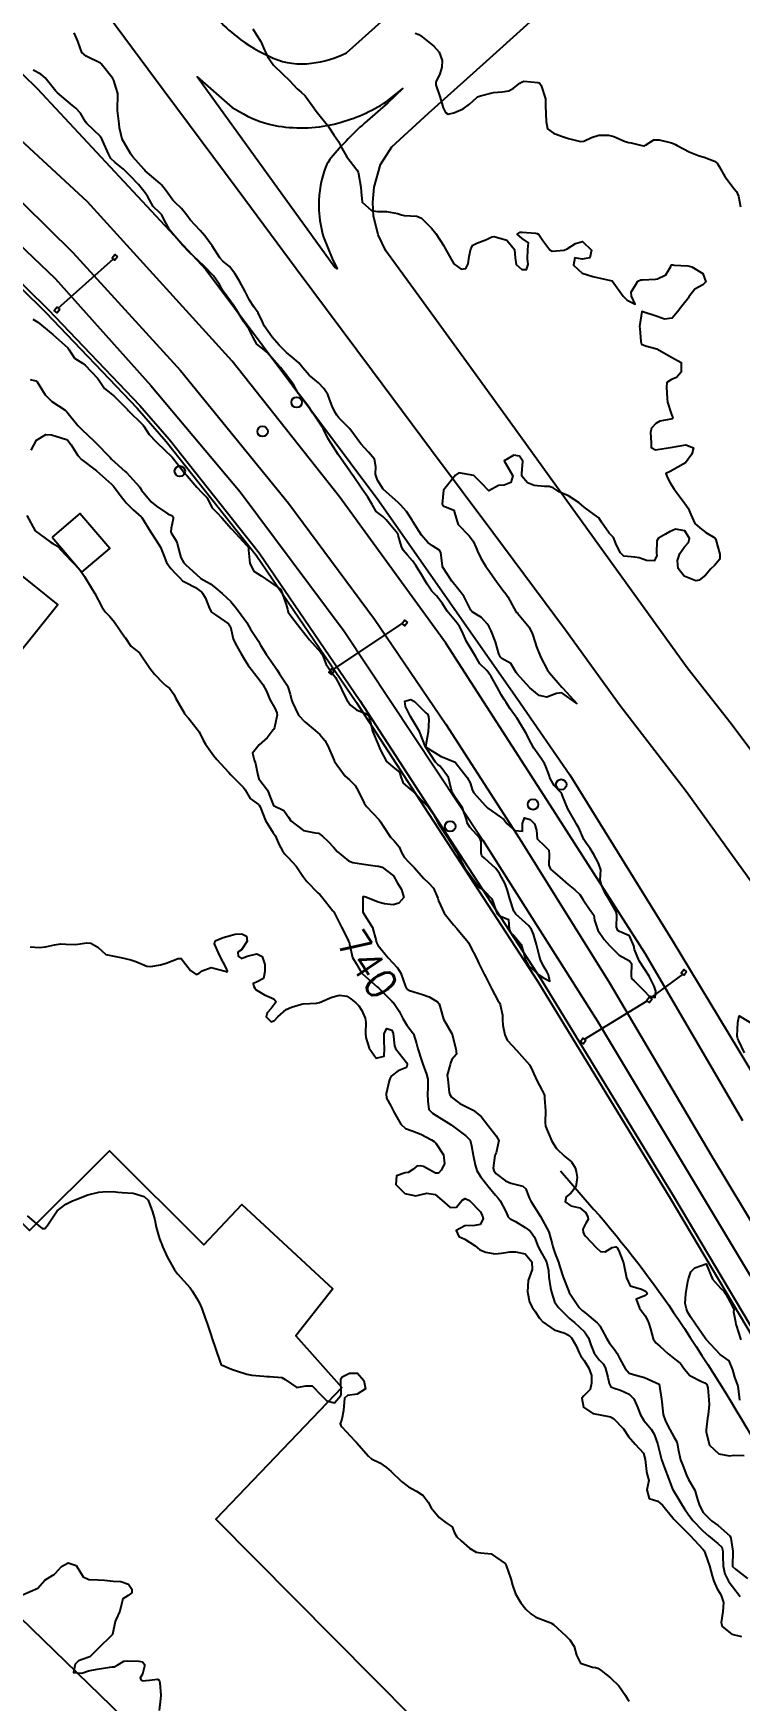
# Model space of a CAD drawing. Header units: metres. Extents: x 307586 to 320046, y 7427249 to 7434250.
# Drawn here: x 316777.7 to 316871.3, y 7432664.2 to 7432885 of the extents above; entities that cross this region are included whole.
import ezdxf
from ezdxf.enums import TextEntityAlignment as Align

# ---------------------------------------------------------------- set-up
doc = ezdxf.new("R2010")
doc.units = ezdxf.units.M
doc.header["$MEASUREMENT"] = 0
for name, color, linetype in [('Canaleta de Drenagem', 151, 'Continuous'), ('Cotas', 45, 'Continuous'), ('Curvas de Nivel 1m', 11, 'Continuous'), ('Curvas de Nivel 5m', 15, 'Continuous'), ('Divisa', 42, 'FENCELINE2'), ('Edificações', 30, 'Continuous'), ('Hidrografia', 140, 'Continuous'), ('Linha Férrea', 20, 'Continuous'), ('Portico', 45, 'Continuous'), ('Postes', 20, 'Continuous'), ('Vias Primárias', 230, 'Continuous')]:
    doc.layers.add(name, color=color, linetype=linetype)
doc.styles.add('Style-STANDARD', font='STANDARD.shx')
doc.linetypes.add('FENCELINE2', pattern='A,0.25,-0.1,[132,ltypeshp.shx,S=0.1,R=0,X=-0.1,Y=0],-0.1,1', length=1.45)

msp = doc.modelspace()

# ---------------------------------------------------------------- linework, layer by layer
at = {"layer": 'Canaleta de Drenagem'}
for points in [[(316754.69, 7432866.21), (316756.42, 7432867.62, -0.056101), (316757.31, 7432868.19, -0.299034), (316759.91, 7432867.87), (316779.66, 7432848.46), (316791.81, 7432835.72), (316795.69, 7432831.29), (316807.63, 7432816.22), (316820.94, 7432796.68), (316829.34, 7432783.73), (316844.98, 7432759.72), (316862.49, 7432731.02), (316878.09, 7432704.81), (316888.54, 7432687.19), (316911.6, 7432648.64)], [(316755.01, 7432865.82), (316756.74, 7432867.23, -0.056101), (316757.54, 7432867.74, -0.296506), (316759.58, 7432867.5), (316779.3, 7432848.11), (316791.44, 7432835.38), (316795.31, 7432830.97), (316807.23, 7432815.93), (316820.53, 7432796.41), (316828.92, 7432783.46), (316844.55, 7432759.46), (316862.07, 7432730.77), (316877.66, 7432704.55), (316888.11, 7432686.93), (316911.18, 7432648.38)]]:
    msp.add_lwpolyline(points, format="xyb", dxfattribs=at)
at = {"layer": 'Curvas de Nivel 1m', "flags": 128}
for points, elevation in [([(316806.76, 7432885.61), (316807.26, 7432884.81), (316807.86, 7432883.92), (316808.33, 7432882.8), (316808.45, 7432882.51), (316808.72, 7432881.94), (316809.52, 7432880.78), (316810.7, 7432879.65), (316811.64, 7432878.76), (316812.67, 7432877.68), (316813.16, 7432877.23), (316813.7, 7432876.73), (316814.64, 7432875.47), (316815.18, 7432874.71), (316816.61, 7432872.9), (316816.7, 7432872.79), (316816.76, 7432872.7), (316817.51, 7432871.59), (316818.12, 7432870.68), (316818.58, 7432869.8), (316819.21, 7432868.66), (316820.55, 7432866.93), (316820.72, 7432866.65), (316820.78, 7432866.4), (316821.1, 7432864.64), (316821.13, 7432864.02), (316821.25, 7432862.64), (316822.48, 7432861.54), (316823.28, 7432861.42), (316824.48, 7432861.43), (316825.92, 7432861.14), (316826.48, 7432860.96), (316826.81, 7432860.91), (316828.48, 7432860.79), (316829.1, 7432860.54), (316830.45, 7432859.23), (316831.04, 7432858.52), (316832.06, 7432856.88), (316832.25, 7432856.51), (316832.42, 7432856.22), (316833.03, 7432855.12), (316833.39, 7432854.5), (316834.39, 7432853.78), (316834.99, 7432853.88), (316835.31, 7432854.47), (316835.43, 7432855.46), (316835.65, 7432856.47), (316835.94, 7432856.96), (316836.43, 7432857.22), (316837.73, 7432857.73), (316838.44, 7432858.08), (316838.74, 7432858.13), (316840.43, 7432857.61), (316841.44, 7432856.4), (316841.52, 7432855.29), (316841.66, 7432854.4), (316842.39, 7432853.74), (316843.02, 7432853.76), (316843.26, 7432854.38), (316843.18, 7432855.15), (316843.2, 7432856.38), (316843.3, 7432857.25), (316842.44, 7432857.84), (316841.77, 7432858.4), (316842.17, 7432858.67), (316842.45, 7432858.69), (316844.24, 7432858.57), (316844.45, 7432858.52), (316844.65, 7432858.36), (316845.21, 7432857.57), (316846.1, 7432856.34), (316846.42, 7432856.15), (316848.03, 7432856.32), (316848.42, 7432856.46), (316849.53, 7432857.2), (316850.43, 7432857.44), (316851.64, 7432856.28), (316851.41, 7432855.28), (316850.41, 7432855.1), (316849.43, 7432855.28), (316849.24, 7432854.3), (316850.39, 7432853.26), (316851.83, 7432852.82), (316852.38, 7432852.7), (316854.37, 7432852.24), (316855.85, 7432850.23), (316856.34, 7432849.69), (316857.41, 7432849.13), (316856.95, 7432850.21), (316856.89, 7432850.74), (316857.76, 7432852.2), (316858.18, 7432852.38), (316858.38, 7432852.39), (316860.1, 7432852.45), (316860.38, 7432852.49), (316861.49, 7432853.05), (316862.14, 7432854.15), (316862.2, 7432854.36), (316862.4, 7432854.35), (316862.57, 7432854.32), (316864.4, 7432854.21), (316864.93, 7432854.11), (316866.39, 7432853.2), (316866.79, 7432852.09), (316866.37, 7432851.7), (316865.32, 7432851.15), (316864.52, 7432850.12), (316864.47, 7432850), (316864.35, 7432849.83), (316863.6, 7432848.87), (316863.03, 7432848.14), (316862.31, 7432847.29), (316861.32, 7432847.15), (316860.32, 7432847.52), (316858.32, 7432848.19), (316858, 7432846.19), (316858.02, 7432845.92), (316858.16, 7432844.19), (316858.28, 7432843.83), (316858.81, 7432843.65), (316860.27, 7432843.24), (316862.25, 7432842.15), (316863.53, 7432841.42), (316863.5, 7432840.13), (316862.9, 7432839.46), (316862.22, 7432839.18), (316861.6, 7432838.77), (316861.55, 7432838.16), (316861.68, 7432836.67), (316861.72, 7432836.15), (316862.17, 7432834.66), (316862.33, 7432834.32), (316862.39, 7432834.15), (316862.34, 7432833.97), (316862.16, 7432833.92), (316860.68, 7432833.64), (316860.15, 7432833.35), (316859.6, 7432832.72), (316859.46, 7432832.18), (316859.53, 7432830.76), (316859.53, 7432830.18), (316860.11, 7432829.85), (316860.39, 7432829.89), (316862.11, 7432830.15), (316864.12, 7432830.54), (316865.15, 7432830.11), (316864.94, 7432829.27), (316864.08, 7432828.12), (316862.07, 7432827.01), (316861.48, 7432826.74), (316861.71, 7432826.15), (316862.06, 7432825.51), (316862.57, 7432824.67), (316862.97, 7432824.14), (316864.02, 7432822.74), (316864.43, 7432822.12), (316864.81, 7432821.31), (316865.34, 7432820.11), (316865.98, 7432819.51), (316866.79, 7432818.91), (316867.97, 7432818.19), (316868.07, 7432818.07), (316868.12, 7432817.92), (316868.65, 7432816.06), (316868.62, 7432815.38), (316867.93, 7432814.55), (316867.43, 7432814.08), (316866.73, 7432813.27), (316865.9, 7432812.62), (316865.47, 7432812.53), (316863.91, 7432813.11), (316863.11, 7432814.13), (316863.02, 7432815.22), (316863.35, 7432816.13), (316863.95, 7432817.02), (316864.49, 7432817.58), (316864.63, 7432818.11), (316863.98, 7432819.14), (316862.76, 7432819.36), (316861.98, 7432819.02), (316861.44, 7432818.69), (316860.53, 7432818.16), (316860.31, 7432817.81), (316860.26, 7432816.17), (316860.27, 7432815.84), (316859.93, 7432815.16), (316858.92, 7432815.19), (316857.94, 7432815.55), (316857.38, 7432815.64), (316855.94, 7432815.8), (316855.47, 7432816.22), (316854.95, 7432817.23), (316854.57, 7432818.23), (316853.97, 7432818.83), (316852.97, 7432820.26), (316852.61, 7432820.87), (316852, 7432821.28), (316850.67, 7432822.28), (316850.02, 7432822.86), (316848.59, 7432823.75), (316848.04, 7432823.99), (316847.37, 7432824.32), (316846.55, 7432824.83), (316846.05, 7432824.99), (316845.4, 7432825), (316844.05, 7432825.13), (316843.16, 7432825.48), (316842.41, 7432826.38), (316842.4, 7432826.72), (316842.53, 7432828.38), (316842.09, 7432829.04), (316841.34, 7432829.15), (316840.08, 7432828.41), (316841.23, 7432826.4), (316840.94, 7432825.52), (316840.05, 7432825.2), (316839.33, 7432825.14), (316838.04, 7432824.43), (316837.05, 7432825.45), (316836.06, 7432826.46), (316834.07, 7432826.82), (316833.61, 7432826.49), (316832.04, 7432824.51), (316831.85, 7432822.68), (316831.93, 7432822.51), (316832.01, 7432822.46), (316833.4, 7432821.88), (316833.79, 7432820.48), (316833.99, 7432819.96), (316835.42, 7432818.47), (316835.96, 7432817.76), (316836.36, 7432816.87), (316836.53, 7432816.45), (316836.99, 7432815.5), (316837.63, 7432814.43), (316837.92, 7432814.04), (316839.07, 7432812.42), (316839.88, 7432811.27), (316840.28, 7432810.81), (316840.54, 7432810.4), (316841.4, 7432808.83), (316841.68, 7432808.38), (316841.77, 7432808.31), (316841.84, 7432808.25), (316843.36, 7432806.36), (316843.81, 7432805.47), (316844.17, 7432804.36), (316844.36, 7432803.79), (316844.94, 7432802.35), (316845.76, 7432800.76), (316845.93, 7432800.51), (316846.08, 7432800.34), (316847.72, 7432798.44), (316847.84, 7432798.31), (316849.7, 7432796.29), (316847.72, 7432797.66), (316847.01, 7432797.61), (316845.71, 7432797.1), (316844.71, 7432797.35), (316843.72, 7432798.12), (316843.48, 7432798.36), (316841.75, 7432800.22), (316841.65, 7432800.38), (316840.94, 7432801.57), (316839.77, 7432802.24), (316839.57, 7432802.41), (316839.36, 7432802.84), (316838.93, 7432804.42), (316838.35, 7432805.9), (316838.07, 7432806.43), (316837.83, 7432806.82), (316837.06, 7432807.67), (316835.84, 7432808.39), (316835.77, 7432808.46), (316835.66, 7432808.65), (316834.71, 7432810.47), (316833.88, 7432811.55), (316833.12, 7432812.49), (316831.92, 7432814.37), (316831.88, 7432814.5), (316831.66, 7432816.23), (316831.54, 7432816.51), (316830.58, 7432817.16), (316829.95, 7432817.58), (316829.13, 7432818.54), (316827.99, 7432820.36), (316827.88, 7432820.55), (316827.14, 7432821.7), (316826.36, 7432822.57), (316826.02, 7432822.89), (316824.1, 7432824.6), (316824.04, 7432824.66), (316823.28, 7432825.84), (316823.02, 7432826.62), (316823.06, 7432827.6), (316822.88, 7432828.62), (316822.1, 7432829.57), (316821.08, 7432830.64), (316820.13, 7432832), (316819.61, 7432832.66), (316818.15, 7432834.1), (316817.92, 7432834.44), (316817.78, 7432834.68), (316817.33, 7432835.52), (316816.9, 7432836.69), (316816.7, 7432837.2), (316816.2, 7432837.98), (316815.48, 7432838.71), (316814.22, 7432839.76), (316813.39, 7432840.73), (316812.89, 7432841.39), (316812.24, 7432841.9), (316811.22, 7432842.76), (316810.26, 7432843.72), (316809.33, 7432844.78), (316808.29, 7432846.26), (316808.04, 7432846.79), (316807.49, 7432847.98), (316806.89, 7432848.81), (316806.34, 7432849.66), (316805.78, 7432850.83), (316805.02, 7432852.18), (316804.61, 7432852.84), (316804.38, 7432853.22), (316803.67, 7432854.13), (316802.81, 7432854.86), (316802.4, 7432855.27), (316801.38, 7432856.88), (316800.44, 7432858.19), (316799.82, 7432858.9), (316798.46, 7432860.33), (316798.02, 7432860.92), (316797.35, 7432861.8), (316796.49, 7432862.61), (316796.2, 7432862.94), (316795.31, 7432864.14), (316794.68, 7432864.96), (316794.52, 7432865.12), (316793.68, 7432865.82), (316792.54, 7432866.82), (316792.37, 7432866.99), (316790.9, 7432868.66), (316790.62, 7432869.01), (316790.56, 7432869.08), (316789.47, 7432871.02), (316789.11, 7432872.52), (316789.08, 7432873.03), (316788.86, 7432874.8), (316788.84, 7432875.03), (316788.92, 7432876.77), (316788.89, 7432877.03), (316788.67, 7432877.75), (316788.39, 7432878.75), (316788.24, 7432879.04), (316786.71, 7432880.97), (316786.59, 7432881.06), (316784.72, 7432882), (316784.11, 7432882.48), (316783.89, 7432883.09), (316783.62, 7432883.97), (316783.11, 7432885.1)], 738), ([(316828.28, 7432885.04), (316828.76, 7432884.86), (316829.2, 7432884.55), (316830.74, 7432883.33), (316831.45, 7432882.52), (316831.84, 7432881.4), (316831.8, 7432880.52), (316831.57, 7432879.65), (316831.02, 7432878.53), (316831.02, 7432878.19), (316831.58, 7432876.52), (316832.01, 7432875.16), (316832.28, 7432874.51), (316832.64, 7432874.32), (316832.81, 7432874.34), (316833.42, 7432874.5), (316834.65, 7432875), (316835.48, 7432875.65), (316836.4, 7432876.46), (316836.54, 7432876.59), (316836.66, 7432876.64), (316836.92, 7432876.72), (316838.67, 7432877.19), (316839.82, 7432877.27), (316840.67, 7432877.42), (316841.31, 7432877.77), (316842.16, 7432878.4), (316842.47, 7432878.61), (316842.69, 7432878.68), (316844.53, 7432878.51), (316844.68, 7432878.46), (316844.78, 7432878.36), (316844.95, 7432878.09), (316845.53, 7432876.35), (316845.56, 7432875.44), (316845.6, 7432874.35), (316845.64, 7432873.34), (316845.83, 7432872.35), (316846.61, 7432871.78), (316847.66, 7432871.38), (316848.6, 7432871.09), (316850.19, 7432870.7), (316850.6, 7432870.75), (316851.64, 7432871.24), (316852.61, 7432871.51), (316853.89, 7432871.54), (316854.6, 7432871.37), (316856.11, 7432870.71), (316856.6, 7432870.56), (316856.89, 7432870.51), (316858.12, 7432870.2), (316858.59, 7432870.13), (316858.65, 7432870.13), (316858.77, 7432870.19), (316859.88, 7432870.9), (316860.6, 7432870.92), (316862.25, 7432870.5), (316862.6, 7432870.39), (316862.75, 7432870.31), (316863, 7432870.14), (316864.58, 7432869.31), (316865.88, 7432868.8), (316866.57, 7432868.6), (316867.93, 7432868.08), (316868.3, 7432867.82), (316868.56, 7432867.39), (316869.29, 7432866.06), (316870.53, 7432864.43), (316870.83, 7432864.05), (316871.09, 7432863.47), (316871.38, 7432862.04)], 737), ([(316777.63, 7432847.16), (316778.3, 7432846.76), (316780.27, 7432845.13), (316782.26, 7432843.35), (316782.38, 7432843.23), (316782.45, 7432843.11), (316783.16, 7432842.02), (316784.24, 7432841.33), (316784.58, 7432841.08), (316786.21, 7432839.37), (316786.43, 7432839.06), (316787.13, 7432837.98), (316788.18, 7432837.15), (316788.35, 7432837.03), (316790.16, 7432835.18), (316790.32, 7432835.01), (316792.14, 7432833.25), (316792.27, 7432833.13), (316792.36, 7432832.99), (316793.06, 7432831.91), (316793.95, 7432830.96), (316794.11, 7432830.8), (316796.05, 7432828.94), (316796.08, 7432828.9), (316796.95, 7432827.81), (316797.66, 7432826.92), (316798.06, 7432826.43), (316799.34, 7432824.9), (316800.03, 7432824.21), (316800.69, 7432823.55), (316801.02, 7432822.87), (316801.35, 7432822.21), (316802, 7432821.54), (316802.66, 7432820.85), (316803.97, 7432819.4), (316804.47, 7432818.83), (316805.95, 7432817.23), (316806.16, 7432817.03), (316806.21, 7432816.82), (316806.2, 7432816.56), (316806.37, 7432814.81), (316806.89, 7432813.79), (316807.9, 7432813.17), (316808.47, 7432812.78), (316809.88, 7432811.79), (316810.49, 7432811.37), (316810.73, 7432810.76), (316811.2, 7432809.4), (316811.39, 7432808.75), (316811.47, 7432808.38), (316811.83, 7432807.89), (316812.69, 7432806.73), (316813.81, 7432805.3), (316814.29, 7432804.72), (316815.78, 7432803.03), (316815.99, 7432802.7), (316816.49, 7432801.42), (316817.02, 7432800.68), (316817.74, 7432799.71), (316818.3, 7432798.66), (316818.85, 7432797.52), (316819.26, 7432796.65), (316819.7, 7432796.06), (316820.5, 7432795.45), (316821.69, 7432794.96), (316822.15, 7432794.62), (316822.3, 7432793.98), (316822.62, 7432792.61), (316823.38, 7432790.86), (316823.49, 7432790.6), (316823.63, 7432790.18), (316824.48, 7432788.59), (316825.59, 7432787.64), (316826.21, 7432787.19), (316826.4, 7432786.57), (316826.71, 7432785.7), (316827.57, 7432784.96), (316828.06, 7432784.55), (316829.54, 7432783.03), (316830.04, 7432782.52), (316830.67, 7432781.66), (316831.28, 7432780.5), (316831.51, 7432780.15), (316832.62, 7432778.49), (316833.47, 7432777.08), (316833.83, 7432776.48), (316834.14, 7432775.79), (316834.85, 7432774.47), (316835.43, 7432773.71), (316836.36, 7432772.45), (316836.84, 7432771.87), (316837.4, 7432771.46), (316838.42, 7432770.42), (316839.03, 7432768.75), (316839.12, 7432768.41), (316839.36, 7432768.19), (316840.65, 7432767.68), (316840.75, 7432766.39), (316840.89, 7432765.93), (316841.33, 7432765.56), (316842.32, 7432764.37), (316842.7, 7432762.97), (316842.84, 7432762.36), (316843.29, 7432761.58), (316844.67, 7432760.35), (316845.27, 7432759.93), (316846.1, 7432759.49), (316845.93, 7432760.33), (316845.7, 7432760.76), (316845.28, 7432761.48), (316844.86, 7432762.34), (316844.71, 7432762.94), (316844.37, 7432764.35), (316843.95, 7432765.74), (316843.71, 7432766.36), (316843.35, 7432766.81), (316841.63, 7432768.38), (316841.37, 7432768.76), (316840.81, 7432770.39), (316840.53, 7432771.52), (316840.19, 7432772.4), (316839.43, 7432773.74), (316838.95, 7432774.41), (316837.46, 7432775.79), (316837.11, 7432776.09), (316837.03, 7432776.44), (316837.04, 7432777.99), (316836.86, 7432778.44), (316835.5, 7432779.91), (316835.19, 7432780.46), (316835.06, 7432780.92), (316834.53, 7432782.47), (316833.55, 7432783.92), (316833.19, 7432784.48), (316833.06, 7432784.99), (316832.68, 7432786.49), (316831.6, 7432787.95), (316831.3, 7432788.21), (316830.99, 7432788.51), (316829.63, 7432790.53), (316828.87, 7432792.54), (316827.68, 7432794.55), (316827.01, 7432795.88), (316826.9, 7432796.56), (316827.71, 7432796.81), (316828.2, 7432796.55), (316829.69, 7432795.03), (316829.96, 7432794.8), (316830.06, 7432794.52), (316830.08, 7432794.12), (316830.02, 7432792.52), (316829.63, 7432790.53), (316831.62, 7432789.31), (316833.6, 7432788.48), (316835.18, 7432786.46), (316835.58, 7432785.76), (316835.87, 7432784.76), (316836.03, 7432784.45), (316837.54, 7432782.76), (316837.9, 7432782.43), (316839.52, 7432781.24), (316840.01, 7432780.89), (316840.42, 7432780.4), (316841.5, 7432779.43), (316842.5, 7432779.37), (316842.51, 7432780.37), (316842.75, 7432781.14), (316843.52, 7432780.89), (316844.07, 7432780.35), (316844.35, 7432779.5), (316844.46, 7432778.35), (316845.47, 7432777.36), (316845.97, 7432776.83), (316846.03, 7432776.33), (316845.97, 7432774.85), (316846.22, 7432774.33), (316847.43, 7432773.29), (316848.56, 7432772.3), (316849.41, 7432771.61), (316850.1, 7432770.98), (316850.53, 7432770.27), (316851.37, 7432769.02), (316851.93, 7432768.25), (316852.05, 7432767.56), (316852.46, 7432766.25), (316853.33, 7432765.02), (316854.01, 7432764.23), (316855.3, 7432762.96), (316856.67, 7432762.2), (316856.95, 7432761.85), (316856.89, 7432760.2), (316856.94, 7432759.86), (316857.27, 7432759.53), (316858.65, 7432758.18), (316859.24, 7432757.58), (316860.08, 7432757.32), (316860.16, 7432758.16), (316859.93, 7432758.83), (316859.27, 7432760.17), (316857.94, 7432762.18), (316857.32, 7432763.69), (316857.23, 7432764.19), (316856.65, 7432765.52), (316855.34, 7432766.06), (316855.11, 7432766.22), (316854.93, 7432766.64), (316855, 7432768.22), (316854.89, 7432768.7), (316854.02, 7432770.23), (316853.4, 7432771.25), (316852.96, 7432772.24), (316852.79, 7432772.88), (316852.86, 7432774.25), (316852.58, 7432775.12), (316851.94, 7432776.26), (316851.47, 7432777.05), (316850.96, 7432777.75), (316850.64, 7432778.27), (316849.98, 7432779.81), (316849.65, 7432780.29), (316849.6, 7432780.38), (316849.52, 7432780.55), (316848.49, 7432782.3), (316847.81, 7432784.05), (316847.69, 7432784.31), (316847.56, 7432784.48), (316846.68, 7432785.43), (316846.18, 7432786.33), (316846.01, 7432786.76), (316845.6, 7432787.93), (316845.43, 7432788.34), (316844.98, 7432788.98), (316844.02, 7432790.36), (316843.64, 7432791.03), (316842.96, 7432792.37), (316841.9, 7432794.16), (316841.75, 7432794.38), (316841.68, 7432794.47), (316840.86, 7432795.55), (316840.32, 7432796.4), (316840.08, 7432796.78), (316839.71, 7432797.38), (316839.13, 7432798.42), (316838.33, 7432799.83), (316837.97, 7432800.43), (316837.76, 7432800.66), (316836.86, 7432801.54), (316836.33, 7432802.45), (316835.79, 7432803.35), (316835.06, 7432804.47), (316834.49, 7432805.8), (316834.15, 7432806.48), (316833.83, 7432806.92), (316832.54, 7432808.49), (316831.86, 7432809.55), (316831.12, 7432810.51), (316830.51, 7432811.16), (316829.89, 7432812.06), (316829.62, 7432812.53), (316829.16, 7432813.28), (316828.38, 7432814.55), (316827.93, 7432815.17), (316827.28, 7432815.9), (316826.71, 7432816.57), (316826.45, 7432817.07), (316826.04, 7432818.58), (316825.97, 7432818.74), (316824.45, 7432820.6), (316824, 7432821.01), (316823.1, 7432821.71), (316822.57, 7432822.62), (316822.03, 7432823.59), (316821.24, 7432824.64), (316820.06, 7432826.41), (316819.91, 7432826.65), (316819.55, 7432827.17), (316818.49, 7432828.67), (316818.09, 7432829.26), (316817.15, 7432830.68), (316816.75, 7432831.32), (316816.13, 7432832.6), (316816.08, 7432832.7), (316815.97, 7432832.86), (316814.73, 7432834.71), (316814.17, 7432835.59), (316813.29, 7432836.73), (316812.8, 7432837.36), (316812.2, 7432838.41), (316812.01, 7432838.75), (316811.38, 7432839.59), (316810.43, 7432840.77), (316810.24, 7432840.99), (316808.63, 7432842.79), (316808.26, 7432843.1), (316807.31, 7432843.85), (316806.78, 7432844.81), (316806.29, 7432845.79), (316805.58, 7432846.83), (316804.39, 7432848.77), (316804.35, 7432848.84), (316804.32, 7432848.87), (316802.85, 7432850.86), (316802.67, 7432851.18), (316802.36, 7432851.75), (316801.56, 7432852.88), (316800.39, 7432854.15), (316799.59, 7432854.9), (316798.41, 7432855.97), (316797.49, 7432856.92), (316797, 7432857.5), (316796.43, 7432858.14), (316795.79, 7432858.95), (316795.01, 7432860.41), (316794.71, 7432860.96), (316794.48, 7432861.24), (316793.6, 7432862.09), (316793.08, 7432862.98), (316792.87, 7432863.36), (316792.5, 7432863.89), (316791.64, 7432865), (316790.53, 7432866.16), (316789.63, 7432867.02), (316788.55, 7432867.93), (316787.97, 7432868.45), (316787.65, 7432869.04), (316786.93, 7432870.72), (316786.77, 7432871.06), (316786.71, 7432871.18), (316786.6, 7432871.33), (316784.78, 7432873.08), (316784.61, 7432873.29), (316783.95, 7432874.42), (316783.34, 7432875.1), (316782.64, 7432875.69), (316780.89, 7432877.13), (316780.67, 7432877.37), (316779.26, 7432879.14), (316778.69, 7432879.61), (316777.67, 7432880.14)], 737), ([(316777.27, 7432839.16), (316778.04, 7432838.99), (316778.2, 7432838.85), (316779.27, 7432837.14), (316780.17, 7432836.25), (316781.92, 7432835.1), (316782.05, 7432835), (316782.15, 7432834.9), (316783.6, 7432833.09), (316784.13, 7432832.57), (316785.72, 7432831.06), (316786.11, 7432830.67), (316787.72, 7432829.04), (316787.89, 7432828.84), (316788.08, 7432828.64), (316789.89, 7432827.01), (316790.06, 7432826.84), (316791.77, 7432824.98), (316791.87, 7432824.82), (316792.03, 7432824.53), (316793.3, 7432822.97), (316794.01, 7432822.42), (316795.54, 7432821.4), (316796, 7432821.16), (316796.14, 7432821.09), (316796.23, 7432820.94), (316796.21, 7432820.72), (316795.97, 7432819.5), (316795.92, 7432818.99), (316795.93, 7432818.94), (316795.96, 7432818.85), (316796.71, 7432817.69), (316796.91, 7432816.93), (316797.24, 7432815.6), (316797.64, 7432814.91), (316797.77, 7432814.77), (316797.91, 7432814.63), (316799.79, 7432812.89), (316799.89, 7432812.82), (316801.15, 7432812.13), (316801.88, 7432811.56), (316802.7, 7432810.85), (316803.86, 7432809.76), (316804.61, 7432808.83), (316805.83, 7432807.18), (316805.99, 7432806.98), (316806.09, 7432806.82), (316806.49, 7432806.13), (316807.34, 7432804.8), (316807.51, 7432804.51), (316807.79, 7432804.01), (316808.54, 7432802.78), (316809.76, 7432801.05), (316809.87, 7432800.89), (316809.95, 7432800.77), (316810.33, 7432800.18), (316811.3, 7432798.75), (316811.43, 7432798.46), (316811.71, 7432797.5), (316811.92, 7432796.74), (316812.02, 7432796.42), (316812.84, 7432794.73), (316813.67, 7432793.82), (316815.02, 7432792.71), (316815.65, 7432792.15), (316816.33, 7432791.38), (316816.73, 7432790.68), (316817.54, 7432788.73), (316817.56, 7432788.67), (316817.58, 7432788.64), (316817.6, 7432788.6), (316819.01, 7432786.66), (316819.58, 7432786.15), (316820.35, 7432785.42), (316820.79, 7432784.63), (316821.54, 7432783.05), (316821.85, 7432782.62), (316823.52, 7432780.85), (316823.71, 7432780.6), (316824.09, 7432780), (316825.02, 7432778.58), (316825.48, 7432778.07), (316826.17, 7432777.27), (316826.47, 7432776.56), (316826.82, 7432775.92), (316827.45, 7432775.26), (316828.17, 7432774.54), (316829.42, 7432773.1), (316830.03, 7432772.52), (316830.69, 7432771.8), (316831.28, 7432770.5), (316831.39, 7432770.15), (316832.13, 7432768.49), (316833.35, 7432766.96), (316833.78, 7432766.48), (316835.32, 7432764.66), (316835.41, 7432764.54), (316835.45, 7432764.46), (316835.53, 7432764.24), (316836.45, 7432762.44), (316836.71, 7432761.86), (316837.28, 7432760.69), (316837.42, 7432760.43), (316837.59, 7432760.1), (316838.44, 7432758.42), (316839.23, 7432756.95), (316839.44, 7432756.62), (316839.54, 7432756.41), (316839.83, 7432755.02), (316839.87, 7432754.4), (316839.91, 7432753.68), (316840.16, 7432752.4), (316840.48, 7432751.7), (316841.16, 7432750.95), (316841.72, 7432750.37), (316843.13, 7432748.79), (316843.49, 7432748.36), (316843.83, 7432747.64), (316844.4, 7432746.35), (316845.09, 7432745.03), (316845.34, 7432744.59), (316845.39, 7432744.34), (316845.42, 7432744), (316845.53, 7432742.33), (316845.5, 7432740.79), (316845.56, 7432740.32), (316845.89, 7432739.45), (316846.38, 7432738.32), (316846.99, 7432737.33), (316848.1, 7432736.3), (316848.98, 7432735.56), (316849.47, 7432734.79), (316849.61, 7432734.28), (316849.72, 7432733.51), (316849.57, 7432732.28), (316848.92, 7432731.43), (316848.28, 7432730.94), (316848.13, 7432730.3), (316848.91, 7432729.77), (316850.1, 7432729.47), (316850.9, 7432728.84), (316851.16, 7432728.26), (316851.2, 7432727.95), (316850.88, 7432727.44), (316850.49, 7432726.64), (316850.55, 7432726.26), (316850.64, 7432726.05), (316850.86, 7432725.74), (316852.25, 7432724.25), (316852.83, 7432723.69), (316853.43, 7432723.64), (316854.36, 7432724.22), (316854.84, 7432724.34), (316855.02, 7432724.21), (316855.24, 7432723.8), (316855.86, 7432722.2), (316856.13, 7432720.86), (316856.26, 7432720.2), (316856.78, 7432719.16), (316858.24, 7432718.72), (316858.78, 7432718.47), (316858.94, 7432718.33), (316859.02, 7432718.17), (316858.94, 7432717.99), (316858.77, 7432717.86), (316857.57, 7432717.38), (316857.98, 7432716.18), (316858.73, 7432715.19), (316859.1, 7432714.54), (316859.22, 7432714.16), (316859.43, 7432713.45), (316859.79, 7432712.15), (316860.16, 7432711.62), (316860.68, 7432711.17), (316861.81, 7432710.13), (316862.67, 7432709.45), (316863.43, 7432708.88), (316863.96, 7432708.1), (316864.64, 7432707.29), (316866.21, 7432706.49), (316866.63, 7432706.32), (316866.93, 7432706.07), (316867.03, 7432705.65), (316867.17, 7432704.06), (316867.23, 7432703.43), (316867.07, 7432702.07), (316866.98, 7432701.65), (316866.84, 7432700.07), (316866.84, 7432699.77), (316867.28, 7432698.06), (316868.52, 7432696.92), (316869.9, 7432696.65), (316870.51, 7432696.72), (316871.85, 7432696.67)], 738), ([(316777.42, 7432829.83), (316778.11, 7432831.15), (316779.35, 7432831.91), (316780.12, 7432831.86), (316780.67, 7432831.67), (316782.11, 7432831.22), (316782.29, 7432831.1), (316782.7, 7432830.5), (316783.58, 7432829.09), (316784.08, 7432828.56), (316786.06, 7432827.06), (316788.04, 7432825.32), (316788.31, 7432825.03), (316789.33, 7432823.7), (316789.86, 7432823.01), (316790.01, 7432822.83), (316790.91, 7432821.91), (316791.99, 7432821), (316792.01, 7432820.98), (316792.06, 7432820.91), (316793.29, 7432818.97), (316793.95, 7432817.96), (316794.54, 7432816.95), (316795.01, 7432815.86), (316795.36, 7432814.95), (316795.9, 7432814.14), (316796.5, 7432813.53), (316797.1, 7432812.92), (316797.48, 7432812.51), (316797.89, 7432812.29), (316799.17, 7432811.61), (316799.88, 7432811.12), (316800.01, 7432811.02), (316800.13, 7432810.89), (316800.53, 7432810.21), (316801.04, 7432808.87), (316801.32, 7432808.35), (316801.83, 7432808.02), (316803.57, 7432806.84), (316803.82, 7432806.4), (316804.18, 7432804.84), (316804.47, 7432804.15), (316805.24, 7432802.83), (316805.76, 7432801.98), (316806.22, 7432801.27), (316806.54, 7432800.81), (316807.73, 7432799.29), (316808.11, 7432798.79), (316808.58, 7432797.92), (316809.05, 7432796.78), (316809.69, 7432795.67), (316809.96, 7432795.05), (316810, 7432794.77), (316809.66, 7432793.08), (316809.57, 7432792.86), (316809.49, 7432792.77), (316808.69, 7432791.73), (316807.63, 7432790.79), (316806.72, 7432789.7), (316806.96, 7432788.8), (316807.14, 7432788.34), (316807.43, 7432786.79), (316807.58, 7432786.3), (316808.7, 7432784.78), (316809.53, 7432782.77), (316810.89, 7432782.11), (316811.52, 7432781.23), (316811.8, 7432780.74), (316813.49, 7432779.45), (316815.05, 7432779.15), (316815.49, 7432779.12), (316816.01, 7432778.69), (316816.77, 7432777.98), (316817.47, 7432777.23), (316817.97, 7432776.66), (316819.45, 7432775.43), (316820.01, 7432775.2), (316821.45, 7432775), (316823.31, 7432774.73), (316823.44, 7432774.71), (316823.91, 7432774.6), (316825.43, 7432773.44), (316825.9, 7432772.57), (316826.46, 7432771.62), (316826.78, 7432770.56), (316826.13, 7432769.82), (316825.38, 7432769.61), (316824.24, 7432769.73), (316823.38, 7432769.95), (316821.76, 7432770.62), (316821.39, 7432770.71), (316821.33, 7432770.62), (316821.36, 7432768.62), (316822.61, 7432766.61), (316823.11, 7432764.82), (316823.16, 7432764.6), (316823.32, 7432764.27), (316824.69, 7432762.59), (316825.29, 7432761.97), (316825.96, 7432761.25), (316826.39, 7432760.56), (316827, 7432758.8), (316827.13, 7432758.55), (316827.18, 7432758.49), (316827.24, 7432758.43), (316827.51, 7432758.28), (316829.24, 7432757.74), (316830.13, 7432757.41), (316831.23, 7432756.78), (316831.45, 7432756.5), (316831.53, 7432756.19), (316832.03, 7432754.49), (316833.17, 7432752.48), (316833.65, 7432750.48), (316833.77, 7432749.85), (316833.13, 7432749.11), (316832.96, 7432748.64), (316832.9, 7432748.48), (316832.52, 7432747.07), (316832.6, 7432746.48), (316832.8, 7432744.76), (316832.86, 7432744.48), (316833.08, 7432744.16), (316834.21, 7432743.31), (316835.06, 7432742.85), (316835.95, 7432742.44), (316837.04, 7432741.6), (316837.92, 7432740.42), (316839.01, 7432739.02), (316839.38, 7432738.4), (316838.99, 7432736.77), (316838.88, 7432736.51), (316838.85, 7432736.41), (316838.62, 7432734.76), (316838.69, 7432734.41), (316838.96, 7432734.04), (316840.25, 7432733.08), (316840.94, 7432732.76), (316842.53, 7432732.36), (316842.93, 7432731.99), (316843.38, 7432730.82), (316843.58, 7432730.35), (316844.88, 7432728.33), (316845.97, 7432726.32), (316846.44, 7432724.72), (316846.53, 7432724.31), (316846.83, 7432723.38), (316847.25, 7432722.31), (316847.44, 7432721.67), (316847.89, 7432720.3), (316848.64, 7432718.42), (316848.7, 7432718.29), (316848.77, 7432718.16), (316850.02, 7432716.27), (316850.38, 7432715.9), (316850.74, 7432715.62), (316852.4, 7432714.24), (316852.72, 7432713.88), (316853.63, 7432712.23), (316854.04, 7432711.57), (316854.68, 7432710.72), (316855.02, 7432710.21), (316855.39, 7432709.48), (316856.09, 7432708.2), (316856.64, 7432707.6), (316857.51, 7432707.31), (316858.64, 7432707.02), (316860.62, 7432706.14), (316860.91, 7432704.14), (316860.95, 7432703.79), (316861.13, 7432702.13), (316861.45, 7432701.24), (316862.02, 7432700.13), (316862.54, 7432699.18), (316862.93, 7432698.51), (316863.04, 7432698.11), (316863.11, 7432697.52), (316863.43, 7432696.11), (316863.74, 7432695.35), (316864.22, 7432694.09), (316864.47, 7432693.52), (316865.33, 7432692.08), (316865.67, 7432690.85), (316865.94, 7432690.07), (316866.42, 7432689.16), (316867.54, 7432688.06), (316868.4, 7432687.41), (316869.94, 7432686.03), (316870.09, 7432685.73), (316870.36, 7432684.02), (316870.31, 7432682.05), (316870.31, 7432682.02), (316870.31, 7432682), (316870.33, 7432681.98), (316870.7, 7432681.64), (316872.32, 7432680.39)], 739), ([(316777.3, 7432764.05), (316778.49, 7432763.94), (316779.3, 7432764.04), (316780.51, 7432764.31), (316781.31, 7432764.43), (316782.02, 7432764.38), (316783.31, 7432764.35), (316784.81, 7432764.57), (316785.31, 7432764.54), (316786.25, 7432763.99), (316787.29, 7432763.03), (316789.29, 7432762.63), (316790.63, 7432762.33), (316791.28, 7432762.11), (316792.75, 7432761.49), (316793.28, 7432761.43), (316794.55, 7432761.68), (316795.28, 7432761.89), (316796.89, 7432762.52), (316797.29, 7432762.48), (316798.51, 7432760.9), (316799.27, 7432760.37), (316799.64, 7432760.51), (316800.07, 7432760.88), (316801.28, 7432761.33), (316803.11, 7432760.84), (316803.27, 7432760.77), (316803.36, 7432760.75), (316803.44, 7432760.84), (316803.28, 7432761.19), (316802.42, 7432762.85), (316801.71, 7432764.46), (316801.81, 7432764.86), (316802.87, 7432765.3), (316803.32, 7432765.43), (316804.43, 7432765.72), (316805.33, 7432765.76), (316805.95, 7432765.44), (316806.03, 7432764.81), (316805.3, 7432763.67), (316804.81, 7432763.32), (316804.83, 7432762.82), (316805.29, 7432762.52), (316806.04, 7432762.81), (316807.3, 7432763.12), (316808.03, 7432762.78), (316808.35, 7432761.71), (316808.37, 7432760.78), (316808.18, 7432759.86), (316807.25, 7432759.39), (316806.84, 7432759.2), (316806.91, 7432758.79), (316807.03, 7432758.58), (316807.24, 7432758.34), (316808.32, 7432757.69), (316809.23, 7432757.31), (316809.59, 7432757.13), (316809.85, 7432756.76), (316809.21, 7432755.9), (316808.66, 7432755.32), (316808.53, 7432754.78), (316809.19, 7432754.12), (316809.65, 7432754.31), (316810.1, 7432754.76), (316811.21, 7432755.74), (316811.88, 7432756.07), (316813.22, 7432756.45), (316813.45, 7432756.49), (316815.22, 7432756.6), (316815.6, 7432756.69), (316817.23, 7432757.38), (316818.25, 7432757.64), (316819.23, 7432757.53), (316819.75, 7432757.16), (316820.41, 7432756.63), (316820.83, 7432756.23), (316821.21, 7432755.6), (316821.67, 7432754.62), (316821.76, 7432754.05), (316821.7, 7432752.61), (316821.76, 7432752.02), (316822.2, 7432750.61), (316823.13, 7432749.3), (316824.16, 7432749.56), (316824.24, 7432750.59), (316824.18, 7432751.57), (316824.19, 7432752.59), (316824.52, 7432753.25), (316825.18, 7432753), (316825.37, 7432752.58), (316825.53, 7432750.95), (316825.67, 7432750.57), (316827.13, 7432748.74), (316827.22, 7432748.55), (316827.24, 7432748.43), (316827.12, 7432748.09), (316826.03, 7432747.64), (316825.11, 7432746.92), (316824.92, 7432746.57), (316824.85, 7432746.32), (316824.43, 7432744.58), (316824.5, 7432744.01), (316825.06, 7432742.98), (316825.29, 7432742.57), (316825.52, 7432742.1), (316826.37, 7432740.56), (316827.02, 7432740.01), (316827.9, 7432739.66), (316829.01, 7432739.23), (316830.45, 7432738.51), (316830.79, 7432738.29), (316831, 7432738.07), (316832.03, 7432736.49), (316832.16, 7432735.3), (316831.74, 7432734.49), (316831.36, 7432734.09), (316830.96, 7432734.06), (316830.16, 7432734.51), (316829.39, 7432734.94), (316828.97, 7432735.04), (316828.51, 7432734.99), (316827.96, 7432734.54), (316827.36, 7432734.15), (316826.96, 7432734.11), (316825.79, 7432733.72), (316825.72, 7432732.56), (316826.92, 7432731.39), (316828.37, 7432731.09), (316828.92, 7432731.2), (316829.84, 7432731.43), (316830.92, 7432731.27), (316831.82, 7432730.49), (316832.9, 7432729.51), (316833.77, 7432729.59), (316834.45, 7432730.46), (316834.92, 7432730.73), (316835.46, 7432730.44), (316836.89, 7432728.98), (316837.2, 7432728.43), (316837.3, 7432728.01), (316836.87, 7432727.28), (316836.17, 7432727.14), (316834.87, 7432727.11), (316833.71, 7432726.47), (316834.06, 7432725.67), (316834.85, 7432725.35), (316836.22, 7432724.44), (316836.84, 7432723.91), (316837.63, 7432723.62), (316838.83, 7432723.4), (316839.73, 7432723.49), (316840.83, 7432723.65), (316841.56, 7432723.65), (316842.83, 7432723.38), (316843.75, 7432722.35), (316843.77, 7432721.31), (316843.41, 7432720.35), (316843.27, 7432719.87), (316843.15, 7432718.35), (316843.41, 7432717.01), (316843.77, 7432716.34), (316844.16, 7432715.77), (316844.73, 7432714.89), (316845.22, 7432714.33), (316846.71, 7432713.32), (316848.11, 7432712.89), (316848.7, 7432712.58), (316849, 7432712.29), (316849.61, 7432711.21), (316850, 7432710.27), (316850.23, 7432709.83), (316850.66, 7432709.25), (316851.29, 7432708.25), (316851.62, 7432707.27), (316851.65, 7432706.25), (316851.44, 7432705.43), (316850.61, 7432704.61), (316850.37, 7432704.26), (316850.59, 7432703.09), (316851.8, 7432702.25), (316852.57, 7432702.1), (316854.15, 7432701.8), (316854.57, 7432701.58), (316855.89, 7432700.2), (316856.54, 7432699.2), (316857.4, 7432698.18), (316858.52, 7432697.02), (316858.75, 7432696.17), (316858.9, 7432694.57), (316859, 7432694.16), (316859.23, 7432693.4), (316858.97, 7432692.16), (316859.28, 7432690.99), (316860.44, 7432690.64), (316861.02, 7432690.13), (316862.42, 7432688.44), (316862.56, 7432688.26), (316862.68, 7432688.12), (316864.39, 7432686.4), (316864.69, 7432686.09), (316866.37, 7432684.3), (316866.55, 7432684.07), (316866.69, 7432683.73), (316867.27, 7432682.06), (316867.63, 7432680.75), (316867.84, 7432680.05), (316868.3, 7432679.03), (316868.66, 7432678.41), (316868.86, 7432678.04), (316869.1, 7432677.22), (316869.02, 7432676.04), (316868.8, 7432674.59), (316868.93, 7432674.04), (316870.23, 7432673.02), (316871.49, 7432672.74)], 741), ([(316871.92, 7432750.01), (316871.17, 7432751.62), (316871.02, 7432751.87), (316870.97, 7432752.02), (316870.95, 7432752.25), (316871, 7432754.02), (316871.21, 7432754.9), (316872.75, 7432754)], 738), ([(316776.88, 7432728.42), (316778.4, 7432727.13), (316778.86, 7432726.77), (316779.22, 7432726.76), (316779.55, 7432727.12), (316780.88, 7432729.1), (316782.01, 7432729.98), (316782.9, 7432730.41), (316783.39, 7432730.58), (316784.56, 7432731.06), (316784.91, 7432731.2), (316786.39, 7432731.56), (316786.92, 7432731.6), (316788.3, 7432731.64), (316788.92, 7432731.57), (316789.45, 7432731.53), (316790.92, 7432731.43), (316792.39, 7432730.97), (316792.91, 7432730.48), (316793.5, 7432728.95), (316793.81, 7432727.88), (316793.96, 7432726.94), (316794.41, 7432725.37), (316794.58, 7432724.93), (316794.66, 7432724.76), (316794.83, 7432724.38), (316795.49, 7432722.92), (316796.42, 7432721.29), (316796.66, 7432720.91), (316796.79, 7432720.74), (316798.47, 7432718.89), (316798.76, 7432718.49), (316799.37, 7432717.5), (316799.7, 7432716.88), (316800.01, 7432716.14), (316800.47, 7432714.86), (316800.71, 7432714.18), (316801.16, 7432712.86), (316801.41, 7432712.12), (316801.85, 7432710.85), (316802.46, 7432709.03), (316802.53, 7432708.84), (316802.64, 7432708.68), (316803.94, 7432708.12), (316804.63, 7432707.89), (316805.97, 7432707.46), (316806.63, 7432707.31), (316808.22, 7432707.18), (316808.63, 7432707.15), (316809, 7432707.14), (316810.63, 7432707.03), (316811.08, 7432706.74), (316812.61, 7432705.71), (316813.81, 7432705.9), (316814.62, 7432705.9), (316815.83, 7432704.68), (316816.59, 7432703.95), (316817.58, 7432703.67), (316818.45, 7432704.65), (316818.46, 7432704.79), (316818.42, 7432706.65), (316818.44, 7432706.83), (316818.63, 7432707.11), (316819.59, 7432707.6), (316820.63, 7432707.58), (316821.5, 7432706.61), (316821.69, 7432705.53), (316820.6, 7432704.83), (316819.33, 7432704.64), (316818.94, 7432704.3), (316818.78, 7432702.65), (316818.56, 7432701.52), (316818.34, 7432700.87), (316818.43, 7432700.65), (316818.55, 7432700.48), (316820.29, 7432698.62), (316820.42, 7432698.52), (316820.52, 7432698.42), (316822.09, 7432696.6), (316822.5, 7432696.27), (316823.62, 7432695.71), (316824.49, 7432695.12), (316825.08, 7432694.56), (316826.46, 7432693.25), (316827.41, 7432692.54), (316828.45, 7432691.98), (316829.32, 7432691.4), (316829.99, 7432690.51), (316830.42, 7432689.78), (316831.46, 7432688.49), (316832.4, 7432687.79), (316833.16, 7432687.24), (316833.5, 7432686.46), (316833.82, 7432685.9), (316834.37, 7432685.37), (316835.47, 7432684.44), (316836.36, 7432683.91), (316836.99, 7432683.78), (316838.35, 7432683.66), (316840.21, 7432682.38), (316840.26, 7432682.31), (316840.33, 7432682.14), (316840.96, 7432680.37), (316841.16, 7432679.51), (316841.56, 7432678.37), (316842.28, 7432677.2), (316842.95, 7432676.35), (316843.62, 7432675.71), (316844.25, 7432675.3), (316845.91, 7432674.65), (316846.25, 7432674.54), (316846.59, 7432674.31), (316848.22, 7432672.79), (316848.78, 7432672.28), (316849.34, 7432671.41), (316849.66, 7432670.27), (316850.18, 7432669.2), (316851.75, 7432668.67), (316852.18, 7432668.62), (316852.47, 7432668.53), (316852.91, 7432668.23), (316854.16, 7432667.25), (316855.27, 7432666.2), (316856.13, 7432664.92), (316856.4, 7432664.46), (316856.64, 7432664.18)], 742), ([(316871.28, 7432704.01), (316871.09, 7432705.54), (316871, 7432706.02), (316870.64, 7432707.06), (316870.36, 7432708.02), (316869.86, 7432709.23), (316868.67, 7432710.05), (316866.81, 7432712.07), (316866.7, 7432712.22), (316865.39, 7432714.08), (316864.73, 7432715.06), (316864.37, 7432715.73), (316864.22, 7432716.1), (316864.05, 7432716.81), (316864.13, 7432718.1), (316864.41, 7432719.71), (316864.48, 7432720.09), (316864.8, 7432720.99), (316865.33, 7432721.56), (316866.81, 7432722.07), (316867.67, 7432720.06), (316868.78, 7432718.82), (316869.18, 7432718.45), (316869.42, 7432718.04), (316870.28, 7432716.5), (316870.49, 7432716.02), (316870.43, 7432715.71), (316870.73, 7432714.41), (316870.77, 7432714.02), (316870.78, 7432713.96), (316871.41, 7432712.01)], 738), ([(316776.27, 7432678.25), (316778.28, 7432679.12), (316779.25, 7432680.16), (316780.31, 7432680.86), (316780.47, 7432680.94), (316780.62, 7432681.1), (316781.45, 7432681.97), (316782.33, 7432682.49), (316783.37, 7432682.11), (316784.03, 7432681.05), (316784.31, 7432680.61), (316785.06, 7432680.28), (316786.3, 7432680.23), (316787.14, 7432680.17), (316788.3, 7432680.05), (316789.3, 7432679.99), (316790.29, 7432679.67), (316790.76, 7432678.98), (316790.74, 7432678.51), (316790.27, 7432678.13), (316789.56, 7432677.7), (316789.39, 7432676.99), (316789.18, 7432676.06), (316788.66, 7432675), (316788.55, 7432674.69), (316788.21, 7432673), (316786.19, 7432671.03), (316785.2, 7432670.02), (316784.17, 7432669.68), (316783.71, 7432669.52), (316783.26, 7432669.06), (316783.03, 7432667.94), (316784.15, 7432667.86), (316785.02, 7432668.17), (316786.16, 7432668.39), (316787.83, 7432668.67), (316788.16, 7432668.7), (316788.43, 7432668.72), (316788.89, 7432668.99), (316789.7, 7432669.45), (316790.17, 7432669.49), (316791.68, 7432669.45), (316792.17, 7432669.38), (316792.47, 7432668.96), (316792.15, 7432667.73), (316791.87, 7432667.23), (316791.97, 7432666.96), (316792.14, 7432666.85), (316793.11, 7432666.95), (316794.14, 7432667.06), (316794.37, 7432666.93), (316794.46, 7432666.6), (316794.58, 7432664.93), (316794.56, 7432664.48), (316794.37, 7432662.93)], 743)]:
    msp.add_lwpolyline(points, dxfattribs=dict(at, elevation=elevation))
at = {"layer": 'Curvas de Nivel 5m', "elevation": 740, "flags": 128}
msp.add_lwpolyline([(316776.86, 7432821.17), (316777.96, 7432819.15), (316779.95, 7432817.68), (316780.3, 7432817.47), (316780.89, 7432817.12), (316781.93, 7432816), (316782.8, 7432815.09), (316783.9, 7432813.91), (316784.47, 7432813.07), (316785.52, 7432811.42), (316785.74, 7432811.06), (316785.87, 7432810.83), (316786.79, 7432809.05), (316787.22, 7432808.42), (316787.83, 7432807.78), (316788.46, 7432807.02), (316789.79, 7432805.11), (316789.85, 7432805.01), (316790.63, 7432803.85), (316791.77, 7432802.98), (316793.12, 7432800.97), (316793.74, 7432800.14), (316794.89, 7432798.95), (316795.36, 7432798.58), (316795.72, 7432798.31), (316796.3, 7432797.52), (316796.59, 7432796.93), (316797.67, 7432795.02), (316797.75, 7432794.91), (316798.25, 7432794.32), (316799.4, 7432792.89), (316799.65, 7432792.5), (316800.18, 7432791.42), (316800.49, 7432790.88), (316801.61, 7432789.34), (316802.01, 7432788.86), (316803.59, 7432787.12), (316803.86, 7432786.84), (316805.56, 7432785.16), (316805.77, 7432784.82), (316806.42, 7432783.69), (316807.53, 7432782.89), (316807.64, 7432782.79), (316807.73, 7432782.59), (316808.47, 7432780.78), (316809.49, 7432779.14), (316809.72, 7432778.77), (316810.28, 7432777.57), (316810.71, 7432776.75), (316811.03, 7432776.32), (316811.45, 7432775.89), (316812.51, 7432774.73), (316813.42, 7432773.41), (316813.92, 7432772.71), (316815.4, 7432771.19), (316815.66, 7432770.96), (316815.9, 7432770.69), (316817.37, 7432768.83), (316817.49, 7432768.67), (316817.68, 7432768.35), (316818.52, 7432766.66), (316819.33, 7432765.11), (316819.47, 7432764.8), (316819.53, 7432764.65), (316819.58, 7432764.38), (316820, 7432762.64), (316820.47, 7432761.82), (316821.18, 7432760.62), (316821.27, 7432760.51), (316822.12, 7432759.75), (316823.25, 7432758.76), (316823.41, 7432758.6), (316825.23, 7432756.82), (316825.34, 7432756.69), (316825.44, 7432756.58), (316826.16, 7432755.51), (316826.63, 7432754.56), (316827.19, 7432753.68), (316828.04, 7432752.54), (316828.47, 7432751.23), (316828.64, 7432750.54), (316829.13, 7432749.05), (316829.29, 7432748.53), (316829.77, 7432747.18), (316829.95, 7432746.52), (316829.94, 7432745.37), (316829.92, 7432744.52), (316829.97, 7432743.62), (316830.11, 7432742.51), (316830.57, 7432742.03), (316831.05, 7432741.73), (316833.03, 7432740.48), (316835.01, 7432739.01), (316835.55, 7432738.44), (316835.73, 7432737.7), (316835.98, 7432736.44), (316836.23, 7432735.18), (316836.44, 7432734.44), (316836.95, 7432733.65), (316837.89, 7432732.42), (316838.92, 7432731.15), (316839.28, 7432730.77), (316839.55, 7432730.4), (316840.28, 7432729), (316840.56, 7432728.38), (316840.69, 7432728.19), (316840.88, 7432728.04), (316841.59, 7432727.66), (316842.87, 7432726.9), (316843.18, 7432726.67), (316843.54, 7432726.35), (316844.09, 7432725.58), (316844.58, 7432724.33), (316844.84, 7432723.85), (316845.67, 7432722.32), (316845.92, 7432721.2), (316845.97, 7432720.32), (316846.21, 7432718.89), (316846.33, 7432718.31), (316846.75, 7432717.03), (316847.22, 7432716.31), (316848.73, 7432714.83), (316849.02, 7432714.58), (316849.39, 7432714.28), (316850.7, 7432713.05), (316851.24, 7432712.25), (316851.57, 7432711.36), (316852, 7432710.25), (316852.66, 7432709.34), (316853.21, 7432708.78), (316853.5, 7432708.23), (316853.81, 7432707.05), (316853.99, 7432706.22), (316854.19, 7432705.79), (316854.62, 7432705.59), (316855.47, 7432705.34), (316856.61, 7432704.8), (316857.24, 7432704.18), (316857.76, 7432703), (316858.08, 7432702.17), (316858.56, 7432701.34), (316859.09, 7432700.7), (316859.55, 7432700.16), (316859.92, 7432699.53), (316860.43, 7432698.14), (316860.53, 7432697.76), (316860.91, 7432696.14), (316861.11, 7432695.52), (316861.66, 7432694.13), (316862.42, 7432692.16), (316862.43, 7432692.12), (316862.45, 7432692.09), (316863.21, 7432690.88), (316863.64, 7432690.1), (316863.95, 7432689.62), (316864.42, 7432688.94), (316865.08, 7432688.08), (316866.39, 7432686.71), (316867.13, 7432686.06), (316868.37, 7432685.05), (316868.88, 7432684.55), (316869.03, 7432684.04), (316869.03, 7432683.36), (316869.07, 7432682.04), (316869.29, 7432681), (316869.8, 7432680.03), (316870.01, 7432679.73), (316870.31, 7432679.36), (316871.32, 7432678.01)], dxfattribs=at)
at = {"layer": 'Divisa'}
msp.add_lwpolyline([(316566.71, 7432984.34, -0.040988), (316595.88, 7432976.31), (316611.73, 7432970.52, -0.008235), (316634.67, 7432962.45, 0.001512), (316647.95, 7432957.57, -0.030225), (316657.45, 7432953.45), (316689.8, 7432937.03), (316723.67, 7432917.44), (316750.83, 7432899.31), (316767.83, 7432885.93, -0.070407), (316778.82, 7432877.06), (316800.56, 7432853.76), (316823.46, 7432823.11), (316842.18, 7432796.34), (316848.76, 7432786.81), (316862.34, 7432764.91), (316871.01, 7432750.52), (316899.08, 7432703.71)], format="xyb", dxfattribs=at)
at = {"layer": 'Edificações'}
for points in [[(316780.19, 7432818.28), (316784.14, 7432813.64), (316787.83, 7432816.79), (316783.88, 7432821.42)], [(316770.7, 7432817.56), (316780.95, 7432809.33), (316760.29, 7432783.57), (316750.04, 7432791.8)], [(316745.68, 7432704.61), (316772.46, 7432731.25), (316777.22, 7432726.5), (316787.78, 7432737.04), (316800.27, 7432724.57), (316805.33, 7432729.91), (316817.38, 7432718.77), (316812.47, 7432712.53), (316818.57, 7432705.7), (316801.9, 7432688.25), (316833.18, 7432656.69), (316815.77, 7432638.1), (316800.73, 7432651.59), (316791.16, 7432642.03), (316801.01, 7432631.45), (316791.25, 7432622.06), (316777.65, 7432635.64), (316778.97, 7432637.05), (316781.31, 7432634.98), (316788.16, 7432641.82), (316784.13, 7432645.48), (316785.81, 7432647.35), (316789.1, 7432644.17), (316798.66, 7432653.22)]]:
    msp.add_lwpolyline(points, close=True, dxfattribs=at)
at = {"layer": 'Hidrografia'}
msp.add_lwpolyline([(316847.52, 7432734.37), (316851.92, 7432729.33, -0.031814), (316863.16, 7432714.69, -0.019571), (316875.04, 7432695.38, 0.013908), (316884.69, 7432679.29, -0.009706), (316892.07, 7432667.21, -0.081125), (316901.25, 7432643.35, 0.089953), (316904.92, 7432634.29, -0.042055), (316911.49, 7432621.69, 0.120482), (316912.84, 7432619.85, -0.074813), (316916.24, 7432616.02, -0.069215), (316928.24, 7432590.47, 0.039409), (316934, 7432576.01, 0.000671), (316941.22, 7432561.43, 0.043774), (316944.01, 7432556.87, -0.014897), (316950.58, 7432547.38, 0.031965), (316950.74, 7432545.08, -0.005877)], format="xyb", dxfattribs=at)
at = {"layer": 'Linha Férrea'}
for points in [[(316871.68, 7432741), (316858.75, 7432763.16), (316846.16, 7432782.81), (316832.36, 7432804.24), (316818.24, 7432823.64), (316804.03, 7432841.6), (316784.87, 7432862.69), (316765.94, 7432880.19), (316744.97, 7432897.08), (316723.6, 7432912.33), (316706.51, 7432923.14), (316685.56, 7432934.97), (316662.38, 7432946.53), (316636.06, 7432957.35), (316619.46, 7432963.36), (316593.36, 7432971.11), (316563.76, 7432978.21)], [(316570.12, 7432965.83), (316596.15, 7432959.48), (316620.86, 7432952.12), (316650.97, 7432940.24), (316671.55, 7432930.81), (316690.59, 7432920.76), (316710.88, 7432908.35), (316728.51, 7432896.91), (316752.1, 7432878.72), (316764.06, 7432868.31), (316780.58, 7432852.53), (316793.27, 7432838.37), (316805.08, 7432824.29), (316818.88, 7432805.83), (316837.25, 7432778.17), (316852.44, 7432754.2), (316870.73, 7432723.74), (316889.18, 7432693.05)], [(316587.61, 7432965.75), (316604.64, 7432961.01), (316626.65, 7432954.1), (316650.07, 7432944.86), (316658.86, 7432941.52), (316687, 7432927.49), (316702.09, 7432918.92), (316720.21, 7432907.33), (316736.82, 7432896.06), (316750.61, 7432885.33), (316766.55, 7432872.11), (316782.95, 7432855.97), (316797.19, 7432840.38), (316811.51, 7432822.8), (316822.9, 7432807.43), (316832.33, 7432793.52), (316842.09, 7432778.41), (316854, 7432759.27), (316867.47, 7432736.45), (316880.62, 7432714.71)]]:
    msp.add_lwpolyline(points, dxfattribs=at)
at = {"layer": 'Portico'}
for points in [[(316788.86, 7432855.42), (316788.52, 7432854.98), (316788.14, 7432855.27), (316788.48, 7432855.71)], [(316781.21, 7432848.45), (316780.87, 7432848.01), (316780.48, 7432848.3), (316780.82, 7432848.74)], [(316827.27, 7432807.01), (316826.93, 7432806.57), (316826.55, 7432806.87), (316826.89, 7432807.31)], [(316817.57, 7432800.56), (316817.23, 7432800.12), (316816.85, 7432800.42), (316817.19, 7432800.86)], [(316864.23, 7432760.75), (316863.89, 7432760.31), (316863.51, 7432760.61), (316863.85, 7432761.05)], [(316859.66, 7432757.1), (316859.32, 7432756.66), (316858.94, 7432756.95), (316859.28, 7432757.39)], [(316850.89, 7432751.65), (316850.56, 7432751.21), (316850.17, 7432751.51), (316850.51, 7432751.95)]]:
    msp.add_lwpolyline(points, close=True, dxfattribs=at)
for points in [[(316781.01, 7432848.6), (316788.33, 7432855.13)], [(316817.38, 7432800.71), (316826.55, 7432806.87)], [(316859.47, 7432757.24), (316863.76, 7432760.41)], [(316850.7, 7432751.8), (316859.02, 7432756.89)]]:
    msp.add_lwpolyline(points, dxfattribs=at)
at = {"layer": 'Postes'}
for centre in [(316812.59, 7432836.15), (316808.07, 7432832.3), (316797.11, 7432827.03), (316847.62, 7432785.54), (316843.89, 7432782.9), (316832.92, 7432780)]:
    msp.add_circle(centre, 0.694, dxfattribs=at)
at = {"layer": 'Vias Primárias'}
for points in [[(316879.61, 7432780.96), (316869.97, 7432793.8), (316864.31, 7432801), (316840.85, 7432833.54), (316835.1, 7432841.53), (316828.43, 7432850.7), (316824.4, 7432856.21), (316823.36, 7432858.31), (316822.74, 7432860.85), (316822.66, 7432862.62), (316822.85, 7432864.65), (316823.69, 7432867.63), (316825.21, 7432870), (316830.05, 7432874.43), (316837.3, 7432880.92), (316849.74, 7432892.19), (316859.25, 7432900.68), (316867.45, 7432908.04), (316876.28, 7432916.01)], [(316879.61, 7432780.96), (316869.97, 7432793.8), (316864.31, 7432801), (316840.85, 7432833.54), (316835.1, 7432841.53), (316828.43, 7432850.7), (316824.4, 7432856.21), (316823.36, 7432858.31), (316822.74, 7432860.85), (316822.66, 7432862.62), (316822.85, 7432864.65), (316823.69, 7432867.63), (316825.21, 7432870), (316830.05, 7432874.43), (316837.3, 7432880.92), (316849.74, 7432892.19), (316859.25, 7432900.68), (316867.45, 7432908.04), (316876.28, 7432916.01)], [(316787.66, 7432887.31), (316794.9, 7432877.58), (316804.82, 7432864.26), (316812.5, 7432853.88), (316822.63, 7432840.32), (316830.45, 7432829.83), (316838.59, 7432818.94), (316848.18, 7432806.03), (316855.43, 7432796.02), (316864.17, 7432784.64), (316873.05, 7432772.35)], [(316787.66, 7432887.31), (316794.9, 7432877.58), (316804.82, 7432864.26), (316812.5, 7432853.88), (316822.63, 7432840.32), (316830.45, 7432829.83), (316838.59, 7432818.94), (316848.18, 7432806.03), (316855.43, 7432796.02), (316864.17, 7432784.64), (316873.05, 7432772.35)]]:
    msp.add_lwpolyline(points, dxfattribs=at)
msp.add_lwpolyline([(316802.05, 7432887.06, 0.052855), (316804.64, 7432884.59, 0.063107), (316809.48, 7432881.73, 0.135555), (316814.54, 7432881.04, 0.079798), (316819.18, 7432882.43), (316826.8, 7432889.24)], format="xyb", dxfattribs=at)
msp.add_lwpolyline([(316802.05, 7432887.06, 0.052855), (316804.64, 7432884.59, 0.063107), (316809.48, 7432881.73, 0.135555), (316814.54, 7432881.04, 0.079798), (316819.18, 7432882.43), (316826.8, 7432889.24)], format="xyb", dxfattribs=at)
msp.add_lwpolyline([(316817.66, 7432854.01), (316799.4, 7432879.25), (316804.06, 7432875.17), (316805.54, 7432874.34, 0.088051), (316810.12, 7432872.74, 0.104826), (316818.04, 7432873.12, 0.079072), (316824.45, 7432875.94), (316826.66, 7432877.7), (316824.68, 7432875.79), (316821.94, 7432873.43, 0.045084), (316817.13, 7432868.48, 0.092812), (316816.22, 7432866.78, 0.089273), (316815.53, 7432861.6, 0.061206), (316816.14, 7432858.02), (316817.29, 7432855.19), (316817.97, 7432853.82)], format="xyb", close=True, dxfattribs=at)
msp.add_lwpolyline([(316817.66, 7432854.01), (316799.4, 7432879.25), (316804.06, 7432875.17), (316805.54, 7432874.34, 0.088051), (316810.12, 7432872.74, 0.104826), (316818.04, 7432873.12, 0.079072), (316824.45, 7432875.94), (316826.66, 7432877.7), (316824.68, 7432875.79), (316821.94, 7432873.43, 0.045084), (316817.13, 7432868.48, 0.092812), (316816.22, 7432866.78, 0.089273), (316815.53, 7432861.6, 0.061206), (316816.14, 7432858.02), (316817.29, 7432855.19), (316817.97, 7432853.82)], format="xyb", close=True, dxfattribs=at)

# ---------------------------------------------------------------- texts
at = {"layer": 'Cotas', "style": 'Style-STANDARD'}
msp.add_text('740', height=4, rotation=303.319, dxfattribs=at).set_placement((316822, 7432761.76, 740), align=Align.MIDDLE_CENTER)

doc.saveas('drawing.dxf')
